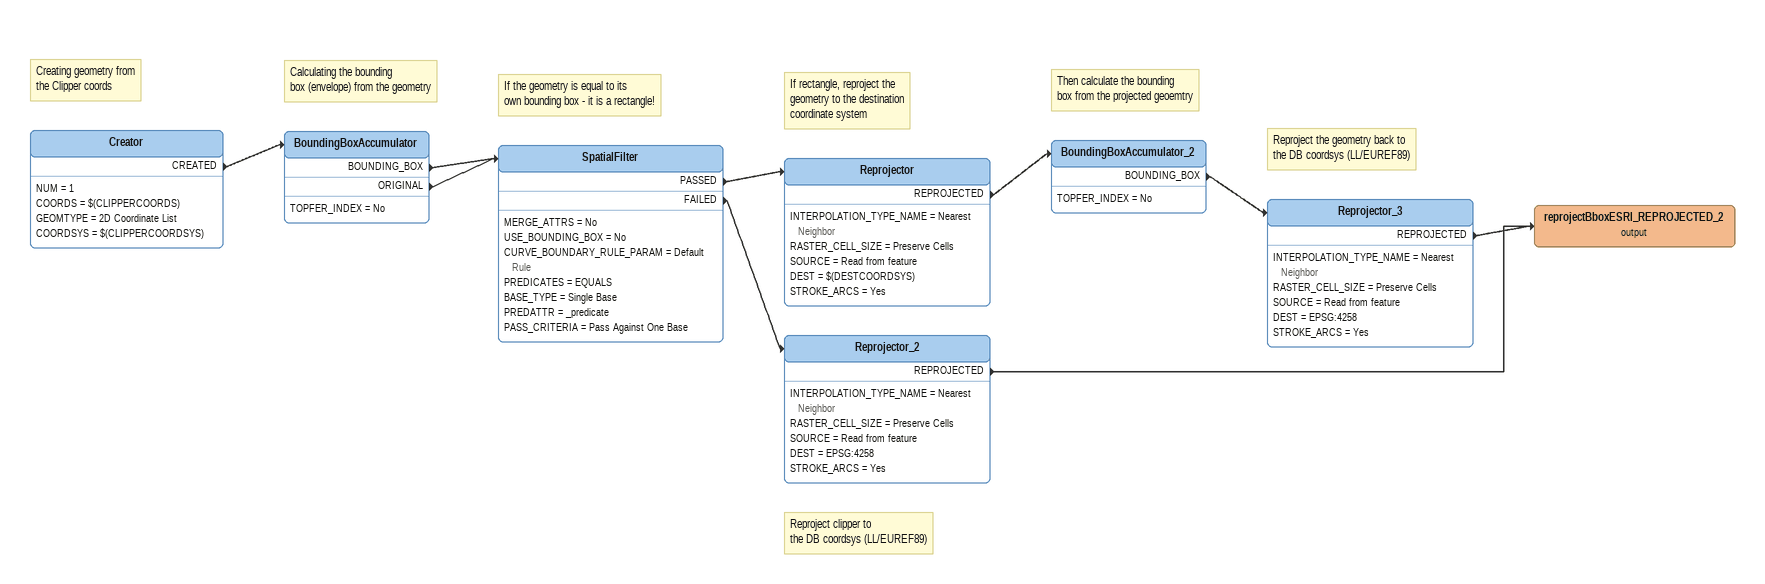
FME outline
Note: Creating geometry from / the Clipper coords
Creator
    NUM = 1
    COORDS = $(CLIPPERCOORDS)
    GEOMTYPE = 2D Coordinate List
    COORDSYS = $(CLIPPERCOORDSYS)
    CREATED -> BoundingBoxAccumulator
Note: Calculating the bounding / box (envelope) from the geometry
BoundingBoxAccumulator
    TOPFER_INDEX = No
    BOUNDING_BOX -> SpatialFilter
    ORIGINAL -> SpatialFilter
Note: If the geometry is equal to its / own bounding box - it is a rectangle!
SpatialFilter
    MERGE_ATTRS = No
    USE_BOUNDING_BOX = No
    CURVE_BOUNDARY_RULE_PARAM = Default Rule
    PREDICATES = EQUALS
    BASE_TYPE = Single Base
    PREDATTR = _predicate
    PASS_CRITERIA = Pass Against One Base
    PASSED -> Reprojector
    FAILED -> Reprojector_2
Note: If rectangle, reproject the / geometry to the destination / coordinate system
Reprojector
    INTERPOLATION_TYPE_NAME = Nearest Neighbor
    RASTER_CELL_SIZE = Preserve Cells
    SOURCE = Read from feature
    DEST = $(DESTCOORDSYS)
    STROKE_ARCS = Yes
    REPROJECTED -> BoundingBoxAccumulator_2
Note: Then calculate the bounding / box from the projected geoemtry
BoundingBoxAccumulator_2
    TOPFER_INDEX = No
    BOUNDING_BOX -> Reprojector_3
Note: Reproject the geometry back to / the DB coordsys (LL/EUREF89)
Reprojector_3
    INTERPOLATION_TYPE_NAME = Nearest Neighbor
    RASTER_CELL_SIZE = Preserve Cells
    SOURCE = Read from feature
    DEST = EPSG:4258
    STROKE_ARCS = Yes
    REPROJECTED -> reprojectBboxESRI_REPROJECTED_2 (output)
Note: Reproject clipper to / the DB coordsys (LL/EUREF89)
Reprojector_2
    INTERPOLATION_TYPE_NAME = Nearest Neighbor
    RASTER_CELL_SIZE = Preserve Cells
    SOURCE = Read from feature
    DEST = EPSG:4258
    STROKE_ARCS = Yes
    REPROJECTED -> reprojectBboxESRI_REPROJECTED_2 (output)
reprojectBboxESRI_REPROJECTED_2 (output)
